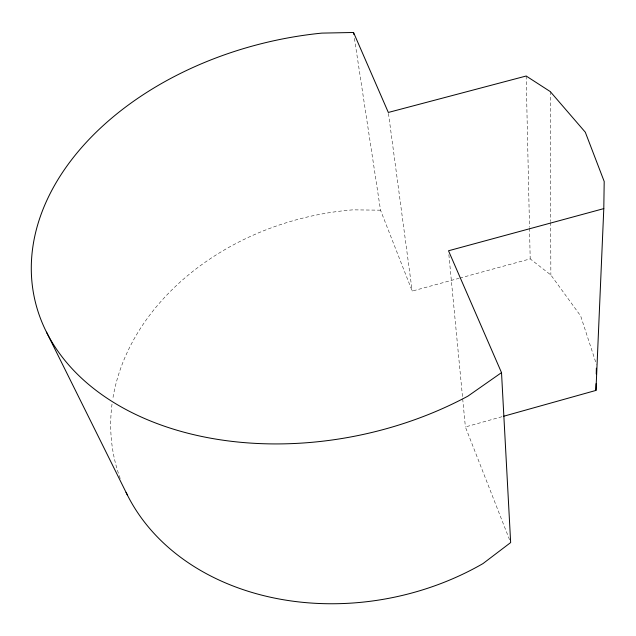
<?xml version="1.0" encoding="UTF-8"?>
<svg xmlns="http://www.w3.org/2000/svg" width="636" height="636" viewBox="0 0 636 636"><rect width="100%" height="100%" fill="white"/><g stroke="black" fill="none" stroke-linecap="round" stroke-linejoin="round"><path stroke-width="0.48" stroke-dasharray="3.18 2.39" d="M509.571 539.789L465.393 426.955L502.559 416.556M354.427 38.375L380.519 210.182L412.2 291.089L458.826 278.361M459.78 278.099L530.193 258.884L550.856 274.99L580.652 315.925L596.433 364.317M380.519 210.182L352.94 209.848A245.695 195.021 -11.9 0 0 112.667 399.647M388.461 113.431L412.2 291.089M448.881 254.71L465.393 426.955M526.163 76.018L529.502 227.259M529.518 228.245L530.193 258.884M550.259 91.576L550.681 221.455M550.681 222.449L550.856 274.99M120.228 478.534A245.695 195.021 -11.9 0 1 112.095 403.566"/><path stroke-width="0.95" d="M603.795 208.616L604.2 181.491L585.303 132.209L550.259 91.576L526.163 76.018L388.326 112.453L353.536 32.484L321.856 33.112A290.803 201.843 -11.9 0 0 41.499 321.085A290.803 201.843 -11.9 0 0 467.937 396.125L501.518 372.624L448.507 250.775L603.795 208.616L595.956 390.417L503.513 416.286M595.956 390.417L596.075 383.651M596.258 373.984L596.361 368.188M46.523 332.183L127.383 495.031M353.536 32.484L353.831 34.447M501.518 372.624L510.66 542.564L483.026 563.56A245.695 195.021 -11.9 0 1 126.055 492.336"/></g></svg>
